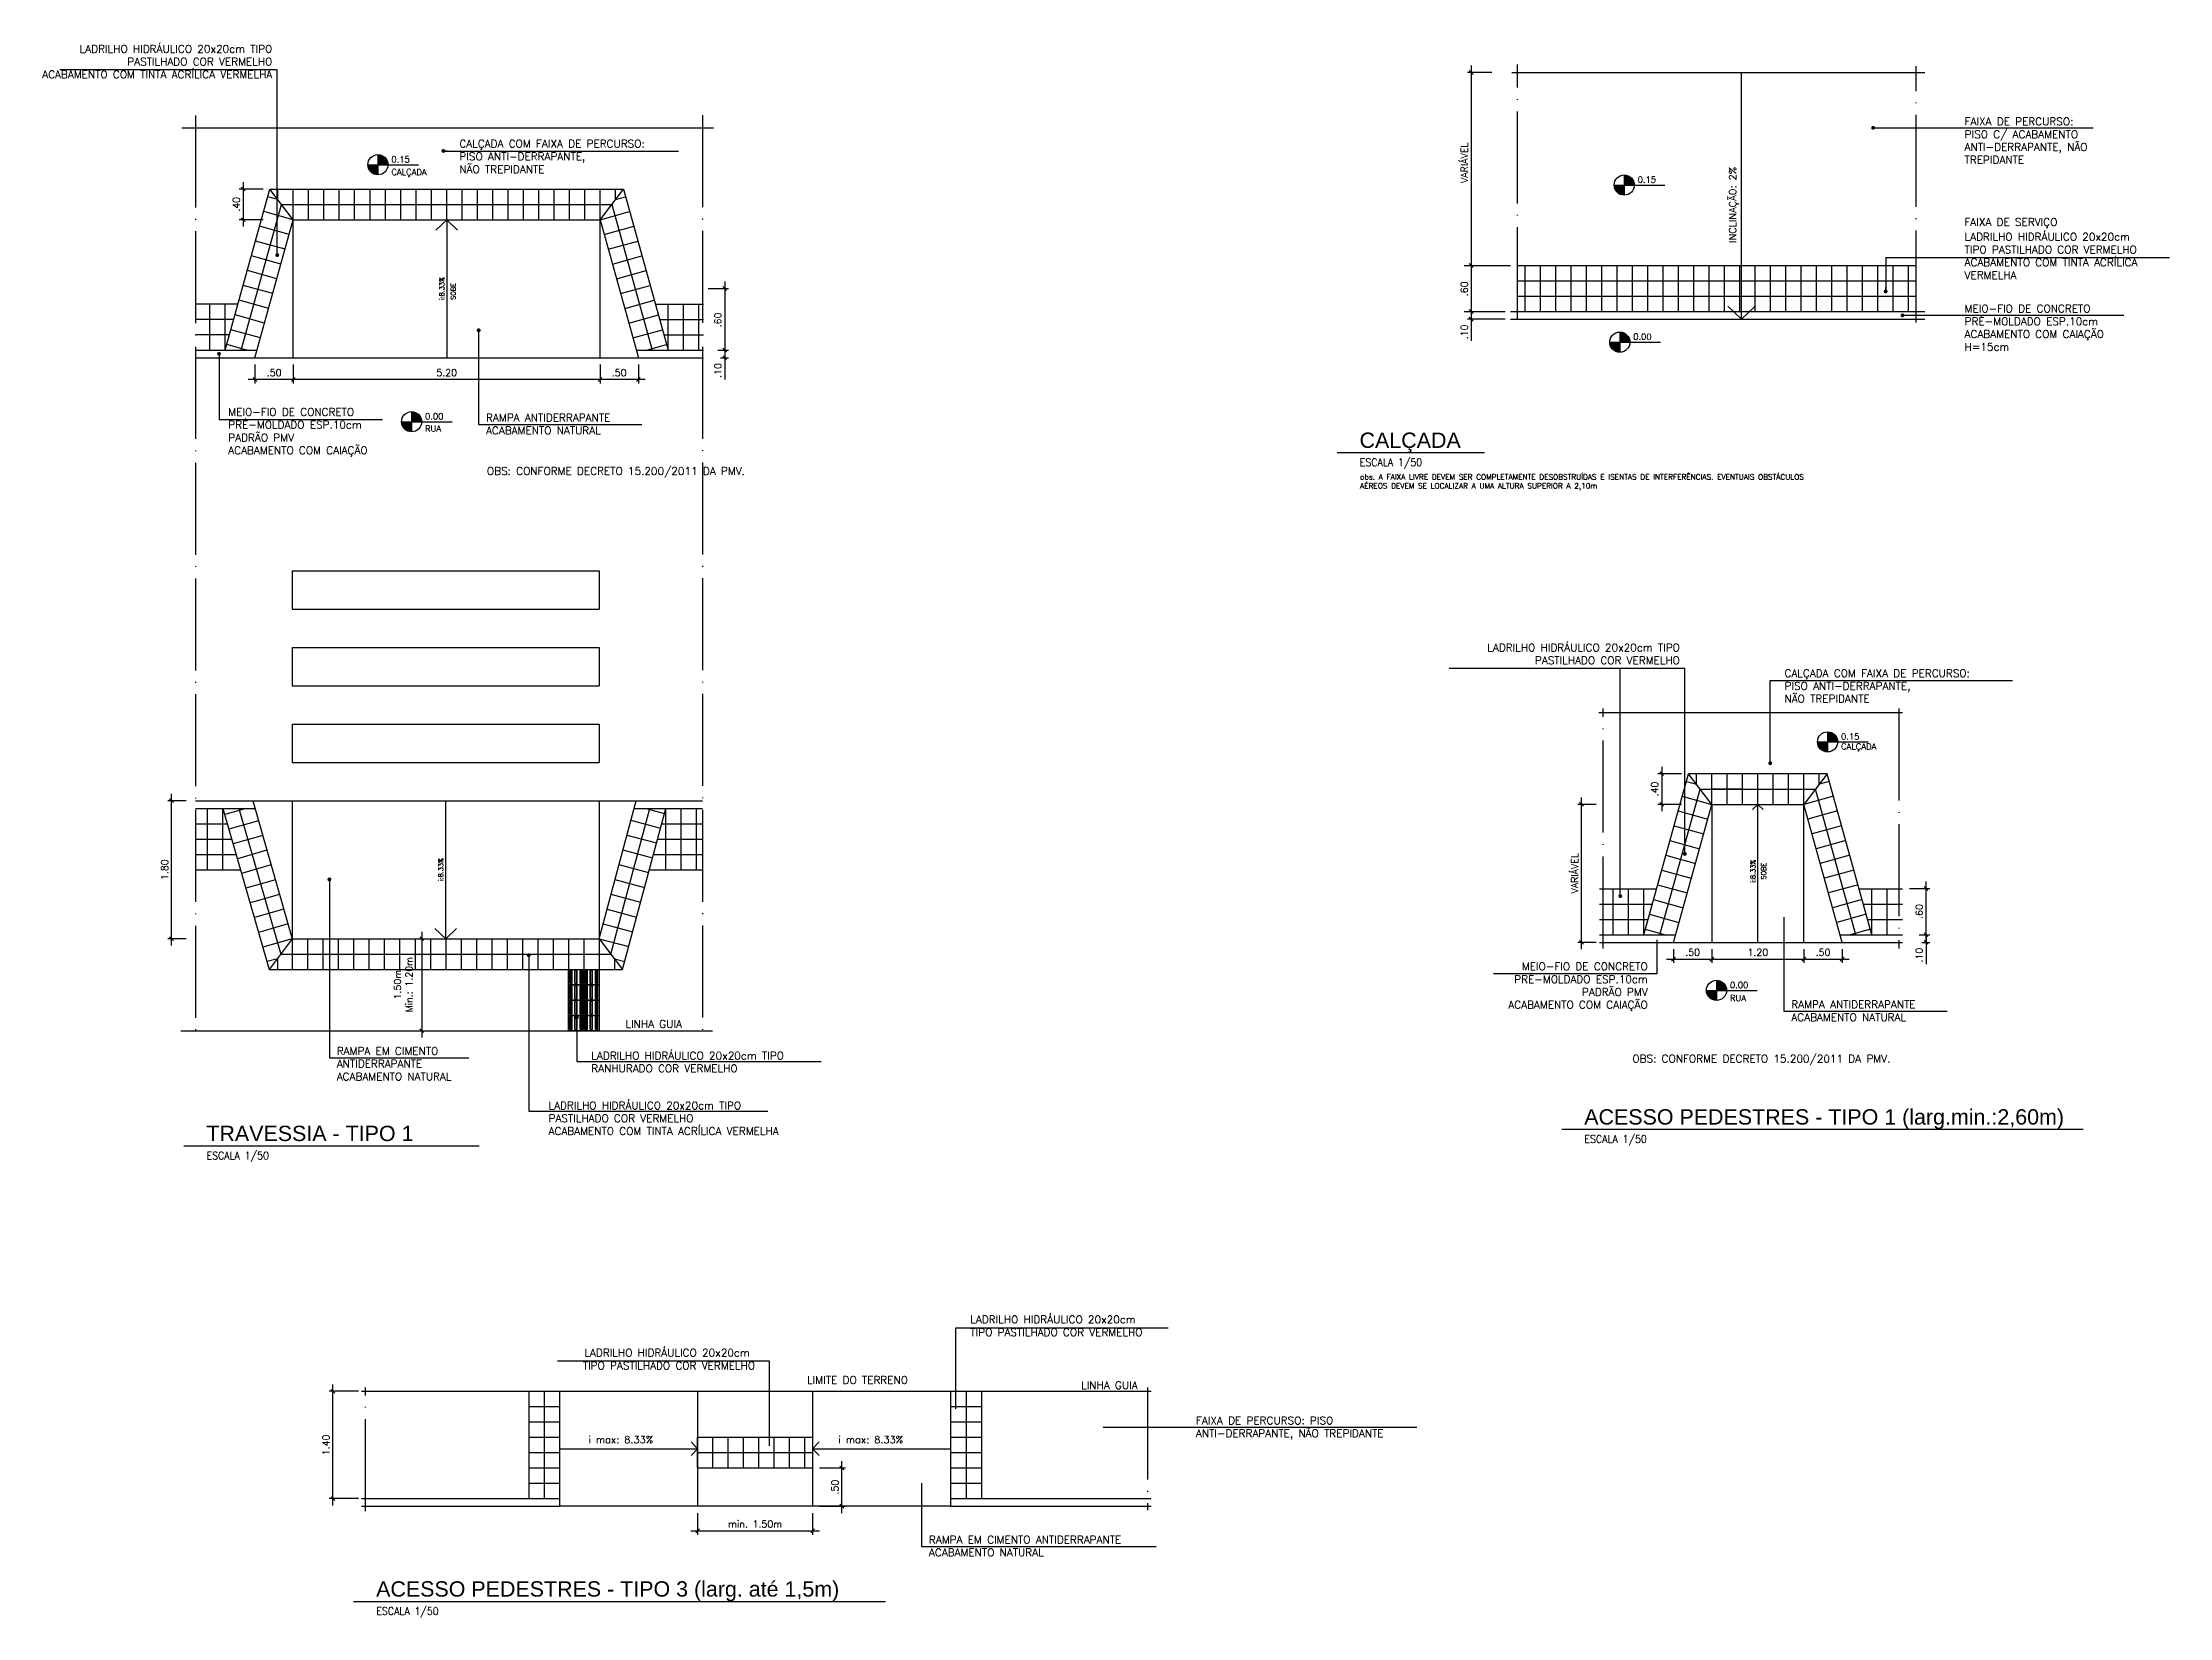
# Model space of a CAD drawing. Extents: x -1057 to 3416, y -340 to 4111.
# Drawn here: x 725.2 to 1002.6, y 321.4 to 526.9 of the extents above; entities that cross this region are included whole.
import ezdxf

# ---------------------------------------------------------------- set-up
doc = ezdxf.new("R2010")
doc.units = 0
doc.header["$LTSCALE"] = 50
doc.linetypes.add('ACAD_ISO04W100', pattern=[30, 24, -3, 0, -3])
doc.linetypes.add('CONTINU', pattern=[0])
doc.layers.add('0.1', color=8, linetype='Continuous', lineweight=13)
for name, color, linetype in [('Cotas', 9, 'Continuous'), ('HACHURA', 8, 'Continuous'), ('medir projeto', 6, 'Continuous'), ('pena 0.09', 8, 'Continuous'), ('pena 0.1', 1, 'Continuous'), ('pena 0.2', 2, 'Continuous'), ('pena 0.5', 5, 'Continuous'), ('Texto 1', 7, 'Continuous'), ('Texto 2', 1, 'Continuous'), ('Texto 3', 3, 'Continuous')]:
    doc.layers.add(name, color=color, linetype=linetype)
doc.styles.add('80X50', font='romans.shx')
doc.styles.add('ROMANS', font='romans')
doc.styles.add('TT', font='arial.ttf')
doc.dimstyles.new('[m] 1-50', dxfattribs={"dimscale": 50, "dimtxt": 0.0018, "dimasz": 0.001, "dimexe": 0.001, "dimexo": 0.0018, "dimgap": 0.0005, "dimtad": 0, "dimzin": 4, "dimdsep": 46, "dimtxsty": 'ROMANS', "dimblk1": 'OBLIQUE', "dimblk2": 'OBLIQUE', "dimsah": 1, "dimcen": 0.001, "dimdle": 0.0018, "dimclrd": 256, "dimclre": 256, "dimclrt": 2, "dimadec": 0, "dimazin": 0, "dimtfac": 1, "dimtofl": 0, "dimtmove": 0, "dimatfit": 3, "dimldrblk": 'DOT', "dimfxl": 1, "dimtvp": 1, "dimtolj": 1, "dimtzin": 0, "dimarcsym": 0})
doc.dimstyles.new('[m] 1-75', dxfattribs={"dimscale": 75, "dimtxt": 0.0018, "dimasz": 0.001, "dimexe": 0.001, "dimexo": 0.0018, "dimgap": 0.0005, "dimtad": 0, "dimzin": 4, "dimdsep": 46, "dimtxsty": 'ROMANS', "dimblk1": 'OBLIQUE', "dimblk2": 'OBLIQUE', "dimsah": 1, "dimcen": 0.001, "dimdle": 0.0018, "dimclrd": 256, "dimclre": 256, "dimclrt": 2, "dimadec": 0, "dimazin": 0, "dimtfac": 1, "dimtofl": 0, "dimtmove": 0, "dimatfit": 3, "dimldrblk": 'DOT', "dimfxl": 1, "dimtvp": 1, "dimtolj": 1, "dimtzin": 0, "dimarcsym": 0})

# ---------------------------------------------------------------- blocks, each defined once
blk = doc.blocks.new('titulo_padrao_pmv')
at = {"layer": 'Texto 2', "linetype": 'Continuous', "style": 'ROMANS', "width": 0.9}
blk.add_attdef('ESCALA', (0.59269, -0.35325), '', height=0.2, dxfattribs=at)
at = {"layer": 'Texto 3', "style": 'ROMANS', "width": 0.9}
blk.add_attdef('TÍTULO', (0.58776, 0.12414), '', height=0.35, dxfattribs=at)
blk = doc.blocks.new('_DOT')
at = {"color": 0, "linetype": 'ByBlock'}
blk.add_line((-0.5, 0), (-1, 0), dxfattribs=at)
at = {"color": 0, "linetype": 'ByBlock', "const_width": 0.5}
blk.add_lwpolyline([(-0.25, 0, 1), (0.25, 0, 1)], format="xyb", close=True, dxfattribs=at)
blk = doc.blocks.new('_OBLIQUE')
at = {"color": 0, "linetype": 'ByBlock'}
blk.add_line((-0.5, -0.5), (0.5, 0.5), dxfattribs=at)
blk = doc.blocks.new('A$C52A74C32')
at = {"layer": 'HACHURA', "color": 1}
for p, q in [((0, 4), (4, 4)), ((0, 0), (0, 4)), ((0.35, 3.6), (0.35, 0.4)), ((0.45, 3.6), (0.45, 0.4)), ((0.85, 3.6), (0.85, 0.4)), ((0.95, 3.6), (0.95, 0.4)), ((1.7, 3.6), (1.7, 0.4)), ((1.8, 3.6), (1.8, 0.4)), ((2.2, 3.6), (2.2, 0.4)), ((2.3, 3.6), (2.3, 0.4)), ((3.05, 3.6), (3.05, 0.4)), ((3.15, 3.6), (3.15, 0.4)), ((3.55, 3.6), (3.55, 0.4)), ((3.65, 3.6), (3.65, 0.4)), ((4, 4), (4, 0)), ((4, 0), (0, 0))]:
    blk.add_line(p, q, dxfattribs=at)
for centre, major_axis, start_param, end_param in [((0.65, 3.6), (-0.212, 0.212), 3.926991, 7.068583), ((0.65, 0.4), (0.212, 0.212), 2.356194, 5.497787), ((0.65, 3.6), (-0.141, 0.141), 3.926991, 7.068583), ((0.65, 0.4), (-0.141, 0.141), 0.785398, 3.926991), ((2, 3.6), (-0.212, 0.212), 3.926991, 7.068583), ((2, 0.4), (0.212, 0.212), 2.356194, 5.497787), ((2, 3.6), (-0.141, 0.141), 3.926991, 7.068583), ((2, 0.4), (-0.141, 0.141), 0.785398, 3.926991), ((3.35, 3.6), (-0.212, 0.212), 3.926991, 7.068583), ((3.35, 0.4), (0.212, 0.212), 2.356194, 5.497787), ((3.35, 3.6), (-0.141, 0.141), 3.926991, 7.068583), ((3.35, 0.4), (-0.141, 0.141), 0.785398, 3.926991)]:
    blk.add_ellipse(centre, major_axis=major_axis, ratio=1, start_param=start_param, end_param=end_param, dxfattribs=at)

msp = doc.modelspace()

# ---------------------------------------------------------------- hatches: boundary and pattern name
at = {"layer": 'medir projeto', "linetype": 'CONTINU', "lineweight": -2}
h = msp.add_hatch(color=7, dxfattribs=at)
h.dxf.hatch_style = 1
h.paths.add_polyline_path([(770.276, 510.923, 0.4142136), (768.961, 512.238), (768.961, 510.923)])
h.paths.add_polyline_path([(768.961, 510.923), (767.646, 510.923, 0.4142136), (768.961, 509.609)])
h = msp.add_hatch(color=7, dxfattribs=at)
h.dxf.hatch_style = 1
h.paths.add_polyline_path([(932.784, 508.27, 0.4142136), (931.469, 509.585), (931.469, 508.27)])
h.paths.add_polyline_path([(931.469, 508.27), (930.154, 508.27, 0.4142136), (931.469, 506.955)])
h = msp.add_hatch(color=7, dxfattribs=at)
h.dxf.hatch_style = 1
h.paths.add_polyline_path([(932.207, 487.781, 0.4142136), (930.892, 489.095), (930.892, 487.781)])
h.paths.add_polyline_path([(930.892, 487.781), (929.577, 487.781, 0.4142136), (930.892, 486.466)])
h = msp.add_hatch(color=7, dxfattribs=at)
h.dxf.hatch_style = 1
h.paths.add_polyline_path([(774.666, 477.401, 0.4142136), (773.351, 478.716), (773.351, 477.401)])
h.paths.add_polyline_path([(773.351, 477.401), (772.036, 477.401, 0.4142136), (773.351, 476.086)])
h = msp.add_hatch(color=7, dxfattribs=at)
h.dxf.hatch_style = 1
h.paths.add_polyline_path([(959.306, 435.637, 0.4142136), (957.991, 436.952), (957.991, 435.637)])
h.paths.add_polyline_path([(957.991, 435.637), (956.676, 435.637, 0.4142136), (957.991, 434.322)])
h = msp.add_hatch(color=7, dxfattribs=at)
h.dxf.hatch_style = 1
h.paths.add_polyline_path([(944.82, 403.228, 0.4142136), (943.506, 404.543), (943.506, 403.228)])
h.paths.add_polyline_path([(943.506, 403.228), (942.191, 403.228, 0.4142136), (943.506, 401.914)])

# ---------------------------------------------------------------- linework, layer by layer
at = {"layer": 'Cotas', "color": 7}
for p, q in [((914.205, 522.963), (911.016, 522.963)), ((911.516, 523.863), (911.516, 487.941)), ((753.983, 507.753), (750.885, 507.753)), ((751.385, 508.653), (751.385, 502.853)), ((753.983, 503.753), (750.885, 503.753)), ((910.616, 497.784), (916.656, 497.784)), ((812.015, 494.777), (814.681, 494.777)), ((814.181, 495.677), (814.181, 482.91)), ((910.616, 491.784), (915.955, 491.784)), ((915.955, 490.784), (911.016, 490.784)), ((813.281, 486.753), (814.681, 486.753)), ((813.646, 485.753), (814.681, 485.753)), ((803.824, 482.902), (752.024, 482.902)), ((752.924, 484.861), (752.924, 482.402)), ((757.924, 484.853), (757.924, 482.402)), ((797.924, 484.853), (797.924, 482.402)), ((802.924, 484.861), (802.924, 482.402)), ((938.951, 431.491), (935.853, 431.491)), ((936.353, 432.391), (936.353, 426.591)), ((927.83, 427.491), (925.407, 427.491)), ((925.907, 408.591), (925.907, 428.391)), ((938.951, 427.491), (935.853, 427.491)), ((968.663, 416.515), (971.329, 416.515)), ((970.829, 409.591), (970.829, 417.415)), ((969.929, 410.491), (971.329, 410.491)), ((970.829, 410.491), (970.829, 406.649)), ((927.83, 409.491), (925.407, 409.491)), ((937.892, 408.591), (937.892, 406.801)), ((942.892, 408.591), (942.892, 406.801)), ((954.892, 408.591), (954.892, 406.801)), ((959.892, 408.591), (959.892, 406.801)), ((970.294, 409.491), (971.329, 409.491)), ((936.992, 407.301), (960.792, 407.301))]:
    msp.add_line(p, q, dxfattribs=at)
at = {"layer": 'Cotas'}
for p, q in [((743.969, 427.97), (741.545, 427.97)), ((742.045, 409.07), (742.045, 428.87)), ((774.663, 410.87), (774.663, 397.07)), ((743.969, 409.97), (741.545, 409.97)), ((773.763, 409.97), (774.163, 409.97)), ((773.763, 397.97), (774.163, 397.97)), ((766.42, 350.936), (762.599, 350.936)), ((763.099, 336.036), (763.099, 351.836)), ((829.445, 335.036), (829.445, 341.836)), ((826.54, 340.936), (829.945, 340.936)), ((766.42, 336.936), (762.599, 336.936)), ((826.54, 335.936), (829.945, 335.936)), ((810.64, 335.036), (810.64, 332.226)), ((825.64, 335.036), (825.64, 332.226)), ((809.74, 332.726), (826.54, 332.726))]:
    msp.add_line(p, q, dxfattribs=at)
at = {"layer": 'HACHURA'}
for p, q in [((757.792, 457.97), (797.792, 457.97)), ((757.792, 457.97), (757.792, 452.97)), ((797.792, 457.97), (797.792, 452.97)), ((757.792, 452.97), (797.792, 452.97)), ((757.792, 447.97), (797.792, 447.97)), ((757.792, 447.97), (757.792, 442.97)), ((797.792, 447.97), (797.792, 442.97)), ((757.792, 442.97), (797.792, 442.97)), ((757.792, 437.97), (797.792, 437.97)), ((757.792, 437.97), (797.792, 437.97)), ((757.792, 437.97), (757.792, 432.97)), ((797.792, 437.97), (797.792, 432.97)), ((757.792, 432.97), (797.792, 432.97))]:
    msp.add_line(p, q, dxfattribs=at)
at = {"layer": 'medir projeto', "color": 7, "linetype": 'CONTINU', "lineweight": -2}
for p, q in [((767.646, 510.923), (770.276, 510.923)), ((768.961, 512.238), (768.961, 509.609)), ((770.276, 510.923), (774.263, 510.923)), ((930.154, 508.27), (932.784, 508.27)), ((931.469, 509.585), (931.469, 506.955)), ((932.784, 508.27), (936.77, 508.27)), ((930.892, 489.095), (930.892, 486.466)), ((929.577, 487.781), (932.207, 487.781)), ((932.207, 487.781), (936.193, 487.781)), ((772.036, 477.401), (774.666, 477.401)), ((773.351, 478.716), (773.351, 476.086)), ((774.666, 477.401), (778.652, 477.401)), ((956.676, 435.637), (959.306, 435.637)), ((957.991, 436.952), (957.991, 434.322)), ((959.306, 435.637), (963.292, 435.637)), ((942.191, 403.228), (944.82, 403.228)), ((943.506, 404.543), (943.506, 401.914)), ((944.82, 403.228), (948.807, 403.228))]:
    msp.add_line(p, q, dxfattribs=at)
for centre in [(768.961, 510.923), (931.469, 508.27), (930.892, 487.781), (773.351, 477.401), (957.991, 435.637), (943.506, 403.228)]:
    msp.add_circle(centre, 1.315, dxfattribs=at)
at = {"layer": 'pena 0.09'}
for p, q in [((755.832, 523.291), (727.485, 523.291)), ((965.566, 498.834), (965.566, 494.399)), ((939.382, 445.202), (908.656, 445.202)), ((950.509, 443.652), (982.104, 443.652)), ((777.792, 409.97), (777.792, 427.97)), ((777.792, 409.97), (776.368, 411.316)), ((777.792, 409.97), (779.216, 411.316)), ((794.898, 393.97), (826.761, 393.97)), ((788.617, 387.478), (819.781, 387.478)), ((844.311, 359.197), (872.004, 359.197)), ((820.013, 354.857), (792.365, 354.857)), ((810.64, 343.436), (809.799, 344.326)), ((825.64, 343.436), (826.481, 344.326)), ((792.64, 343.436), (810.64, 343.436)), ((810.64, 343.436), (809.799, 342.546)), ((825.64, 343.436), (843.64, 343.436)), ((825.64, 343.436), (826.481, 342.546))]:
    msp.add_line(p, q, dxfattribs=at)
at = {"layer": 'pena 0.09', "linetype": 'ACAD_ISO04W100', "ltscale": 0.01}
for p, q in [((917.556, 490.784), (917.556, 524.011)), ((969.53, 490.333), (969.53, 523.771)), ((745.18, 517.357), (745.18, 397.42)), ((811.268, 517.388), (811.268, 397.564)), ((767.32, 335.299), (767.32, 351.436)), ((869.294, 351.436), (869.294, 335.429))]:
    msp.add_line(p, q, dxfattribs=at)
at = {"layer": 'pena 0.09', "color": 7}
for p, q in [((946.751, 490.784), (946.751, 522.963)), ((777.924, 503.753), (776.5, 502.408)), ((777.924, 503.753), (777.924, 485.753)), ((777.924, 503.753), (779.348, 502.408)), ((946.751, 490.784), (944.971, 492.466)), ((946.751, 490.784), (948.531, 492.466)), ((948.892, 427.491), (948.18, 426.819)), ((948.892, 409.491), (948.892, 427.491)), ((948.892, 427.491), (949.604, 426.819))]:
    msp.add_line(p, q, dxfattribs=at)
at = {"layer": 'pena 0.09', "color": 7, "linetype": 'ACAD_ISO04W100', "ltscale": 0.01}
for p, q in [((928.73, 408.707), (928.73, 439.991)), ((967.263, 439.991), (967.263, 408.707))]:
    msp.add_line(p, q, dxfattribs=at)
at = {"layer": 'pena 0.09'}
for points in [[(748.234, 477.691), (769.544, 477.691)], [(782.093, 477.044), (803.377, 477.044)], [(935.74, 405.367), (914.43, 405.367)], [(952.3, 400.506), (973.584, 400.506)], [(762.625, 394.445), (780.827, 394.445)], [(839.848, 330.693), (870.454, 330.693)]]:
    msp.add_lwpolyline(points, dxfattribs=at)
at = {"layer": 'pena 0.1', "color": 1}
for p, q in [((749.05, 486.753), (754.883, 507.753)), ((754.883, 507.753), (800.964, 507.753)), ((755.924, 506.385), (755.924, 507.753)), ((757.924, 503.753), (757.924, 507.753)), ((759.924, 503.753), (759.924, 507.753)), ((761.924, 503.753), (761.924, 507.753)), ((763.924, 503.753), (763.924, 507.753)), ((765.924, 503.753), (765.924, 507.753)), ((767.924, 503.753), (767.924, 507.753)), ((769.924, 503.753), (769.924, 507.753)), ((771.924, 503.753), (771.924, 507.753)), ((773.924, 503.753), (773.924, 507.753)), ((775.924, 503.753), (775.924, 507.753)), ((777.924, 503.753), (777.924, 507.753)), ((779.924, 503.753), (779.924, 507.753)), ((781.924, 503.753), (781.924, 507.753)), ((783.924, 503.753), (783.924, 507.753)), ((785.924, 503.753), (785.924, 507.753)), ((787.924, 503.753), (787.924, 507.753)), ((789.924, 503.753), (789.924, 507.753)), ((791.924, 503.753), (791.924, 507.753)), ((793.924, 503.753), (793.924, 507.753)), ((795.924, 503.753), (795.924, 507.753)), ((797.924, 503.753), (797.924, 507.753)), ((799.924, 506.385), (799.924, 507.753)), ((800.964, 507.753), (806.797, 486.753)), ((751.126, 486.753), (756.404, 505.753)), ((756.404, 505.753), (799.444, 505.753)), ((799.444, 505.753), (804.722, 486.753)), ((917.556, 497.784), (969.53, 497.784)), ((918.543, 491.784), (918.543, 497.784)), ((920.543, 491.784), (920.543, 497.784)), ((922.543, 491.784), (922.543, 497.784)), ((924.543, 491.784), (924.543, 497.784)), ((926.543, 491.784), (926.543, 497.784)), ((928.543, 491.784), (928.543, 497.784)), ((930.543, 491.784), (930.543, 497.784)), ((932.543, 491.784), (932.543, 497.784)), ((934.543, 491.784), (934.543, 497.784)), ((936.543, 491.784), (936.543, 497.784)), ((938.543, 491.784), (938.543, 497.784)), ((940.543, 491.784), (940.543, 497.784)), ((942.543, 491.784), (942.543, 497.784)), ((944.543, 491.784), (944.543, 497.784)), ((946.543, 491.784), (946.543, 497.784)), ((948.543, 491.784), (948.543, 497.784)), ((950.543, 491.784), (950.543, 497.784)), ((952.543, 491.784), (952.543, 497.784)), ((954.543, 491.784), (954.543, 497.784)), ((956.543, 491.784), (956.543, 497.784)), ((958.543, 491.784), (958.543, 497.784)), ((960.543, 491.784), (960.543, 497.784)), ((962.543, 491.784), (962.543, 497.784)), ((964.543, 491.784), (964.543, 497.784)), ((966.543, 491.784), (966.543, 497.784)), ((968.543, 491.784), (968.543, 497.784)), ((917.556, 495.784), (969.53, 495.784)), ((917.556, 493.784), (969.53, 493.784)), ((934.018, 410.491), (939.851, 431.491)), ((939.573, 430.489), (940.892, 430.123)), ((957.932, 431.491), (939.851, 431.491)), ((942.892, 427.491), (939.851, 431.491)), ((940.892, 430.123), (940.892, 431.491)), ((942.892, 427.491), (942.892, 431.491)), ((944.892, 427.491), (944.892, 431.491)), ((946.892, 427.491), (946.892, 431.491)), ((948.892, 427.491), (948.892, 431.491)), ((950.892, 427.491), (950.892, 431.491)), ((952.892, 427.491), (952.892, 431.491)), ((957.932, 431.491), (954.892, 427.491)), ((954.892, 427.491), (954.892, 431.491)), ((956.892, 430.123), (956.892, 431.491)), ((958.21, 430.489), (956.892, 430.123)), ((963.765, 410.491), (957.932, 431.491)), ((936.094, 410.491), (941.371, 429.491)), ((939.038, 428.562), (942.892, 427.491)), ((941.371, 429.491), (956.412, 429.491)), ((946.892, 429.491), (942.892, 429.491)), ((958.746, 428.562), (954.892, 427.491)), ((961.69, 410.491), (956.412, 429.491)), ((748.752, 426.97), (754.778, 405.97)), ((750.833, 426.97), (756.285, 407.97)), ((799.325, 407.97), (804.429, 426.97)), ((800.859, 405.97), (806.5, 426.97)), ((937.967, 424.708), (941.821, 423.637)), ((938.502, 426.635), (942.356, 425.564)), ((959.281, 426.635), (955.427, 425.564)), ((959.816, 424.708), (955.962, 423.637)), ((937.432, 422.781), (941.286, 421.71)), ((960.352, 422.781), (956.497, 421.71)), ((936.361, 418.927), (940.215, 417.856)), ((936.896, 420.854), (940.75, 419.783)), ((960.887, 420.854), (957.033, 419.783)), ((961.422, 418.927), (957.568, 417.856)), ((928.23, 416.491), (935.685, 416.491)), ((930.018, 410.491), (930.018, 416.491)), ((932.018, 410.491), (932.018, 416.491)), ((934.018, 410.491), (934.018, 416.491)), ((935.826, 417), (939.68, 415.929)), ((961.957, 417), (958.103, 415.929)), ((962.099, 416.491), (967.763, 416.491)), ((963.765, 410.491), (963.765, 416.491)), ((965.765, 410.491), (965.765, 416.491)), ((928.23, 414.491), (935.129, 414.491)), ((935.291, 415.073), (939.145, 414.002)), ((962.493, 415.073), (958.639, 414.002)), ((962.654, 414.491), (967.763, 414.491)), ((928.23, 412.491), (934.574, 412.491)), ((934.22, 411.219), (936.838, 410.491)), ((934.755, 413.146), (938.609, 412.075)), ((963.028, 413.146), (959.174, 412.075)), ((963.563, 411.219), (960.945, 410.491)), ((963.21, 412.491), (967.763, 412.491)), ((756.285, 407.97), (799.325, 407.97)), ((757.792, 409.97), (757.792, 405.97)), ((759.792, 409.97), (759.792, 405.97)), ((761.792, 409.97), (761.792, 405.97)), ((763.792, 409.97), (763.792, 405.97)), ((765.792, 409.97), (765.792, 405.97)), ((767.792, 409.97), (767.792, 405.97)), ((769.792, 409.97), (769.792, 405.97)), ((771.792, 409.97), (771.792, 405.97)), ((773.792, 409.97), (773.792, 405.97)), ((775.792, 409.97), (775.792, 405.97)), ((777.792, 409.97), (777.792, 405.97)), ((779.792, 409.97), (779.792, 405.97)), ((781.792, 409.97), (781.792, 405.97)), ((783.792, 409.97), (783.792, 405.97)), ((785.792, 409.97), (785.792, 405.97)), ((787.792, 409.97), (787.792, 405.97)), ((789.792, 409.97), (789.792, 405.97)), ((791.792, 409.97), (791.792, 405.97)), ((793.792, 409.97), (793.792, 405.97)), ((795.792, 409.97), (795.792, 405.97)), ((797.792, 409.97), (797.792, 405.97)), ((754.778, 405.97), (800.859, 405.97)), ((755.845, 407.362), (755.845, 405.97)), ((799.792, 407.362), (799.792, 405.97)), ((797.792, 397.97), (793.792, 397.97)), ((845.64, 350.936), (845.64, 336.936)), ((847.64, 350.936), (847.64, 336.936))]:
    msp.add_line(p, q, dxfattribs=at)
at = {"layer": 'pena 0.1'}
for p, q in [((757.924, 503.753), (754.883, 507.753)), ((797.924, 503.753), (800.964, 507.753)), ((757.924, 503.753), (754.07, 504.824)), ((755.924, 506.385), (754.605, 506.751)), ((797.924, 503.753), (801.778, 504.824)), ((799.924, 506.385), (801.243, 506.751)), ((757.388, 501.826), (753.534, 502.897)), ((798.459, 501.826), (802.313, 502.897)), ((756.853, 499.899), (752.999, 500.97)), ((798.994, 499.899), (802.848, 500.97)), ((755.783, 496.045), (751.929, 497.116)), ((756.318, 497.972), (752.464, 499.043)), ((799.53, 497.972), (803.384, 499.043)), ((800.065, 496.045), (803.919, 497.116)), ((755.247, 494.118), (751.393, 495.189)), ((800.6, 494.118), (804.454, 495.189)), ((750.717, 492.753), (745.312, 492.753)), ((747.05, 486.753), (747.05, 492.753)), ((749.05, 486.753), (749.05, 492.753)), ((754.177, 490.264), (750.323, 491.335)), ((754.712, 492.191), (750.858, 493.262)), ((801.136, 492.191), (804.99, 493.262)), ((801.671, 490.264), (805.525, 491.335)), ((805.131, 492.753), (811.4, 492.753)), ((806.797, 486.753), (806.797, 492.753)), ((808.797, 486.753), (808.797, 492.753)), ((810.797, 486.753), (810.797, 492.753)), ((750.161, 490.753), (745.312, 490.753)), ((749.606, 488.753), (745.312, 488.753)), ((753.641, 488.337), (749.787, 489.408)), ((802.206, 488.337), (806.06, 489.408)), ((805.686, 490.753), (811.4, 490.753)), ((806.242, 488.753), (811.4, 488.753)), ((751.87, 486.753), (749.252, 487.481)), ((803.977, 486.753), (806.595, 487.481)), ((745.18, 424.97), (749.326, 424.97)), ((746.752, 418.97), (746.752, 426.97)), ((748.752, 418.97), (748.752, 426.97)), ((751.775, 426.97), (748.982, 426.168)), ((753.378, 425.349), (749.534, 424.246)), ((801.943, 425.422), (805.806, 424.385)), ((803.89, 426.97), (806.325, 426.316)), ((805.963, 424.97), (811.268, 424.97)), ((806.5, 418.97), (806.5, 426.97)), ((808.5, 418.97), (808.5, 426.97)), ((810.5, 418.97), (810.5, 426.97)), ((745.18, 422.97), (749.9, 422.97)), ((753.93, 423.427), (750.085, 422.324)), ((801.424, 423.491), (805.287, 422.453)), ((805.426, 422.97), (811.268, 422.97)), ((745.18, 420.97), (750.474, 420.97)), ((745.18, 418.97), (751.048, 418.97)), ((754.482, 421.505), (750.637, 420.401)), ((755.033, 419.582), (751.189, 418.479)), ((800.386, 419.628), (804.249, 418.59)), ((800.905, 421.559), (804.768, 420.521)), ((804.351, 418.97), (811.268, 418.97)), ((804.889, 420.97), (811.268, 420.97)), ((755.585, 417.66), (751.74, 416.556)), ((799.867, 417.696), (803.73, 416.658)), ((756.137, 415.737), (752.292, 414.634)), ((756.688, 413.815), (752.844, 412.712)), ((798.829, 413.833), (802.693, 412.795)), ((799.348, 415.765), (803.211, 414.727)), ((757.24, 411.893), (753.395, 410.789)), ((798.311, 411.902), (802.174, 410.864)), ((757.792, 409.97), (753.947, 408.867)), ((757.792, 409.97), (754.778, 405.97)), ((797.792, 409.97), (800.859, 405.97)), ((797.792, 409.97), (801.655, 408.932)), ((755.845, 407.362), (754.501, 407.001)), ((799.792, 407.362), (801.136, 407.001)), ((788.64, 350.936), (788.64, 336.936)), ((790.64, 350.936), (790.64, 336.936))]:
    msp.add_line(p, q, dxfattribs=at)
at = {"layer": 'pena 0.1', "color": 1, "linetype": 'Continuous'}
for p, q in [((894.019, 473.369), (913.271, 473.369)), ((743.644, 382.949), (782.148, 382.949)), ((923.317, 385.103), (991.298, 385.103)), ((765.783, 323.527), (835.136, 323.527))]:
    msp.add_line(p, q, dxfattribs=at)
at = {"layer": 'pena 0.1'}
for points in [[(788.64, 348.936), (792.64, 348.936)], [(788.64, 346.936), (792.64, 346.936)], [(843.64, 348.936), (847.64, 348.936)], [(843.64, 346.936), (847.64, 346.936)], [(788.64, 344.936), (792.64, 344.936)], [(810.64, 344.936), (825.64, 344.936)], [(810.64, 340.936), (810.64, 344.936)], [(812.64, 340.936), (812.64, 344.936)], [(814.64, 340.936), (814.64, 344.936)], [(816.64, 340.936), (816.64, 344.936)], [(818.64, 340.936), (818.64, 344.936)], [(820.64, 340.936), (820.64, 344.936)], [(822.64, 340.936), (822.64, 344.936)], [(824.64, 340.936), (824.64, 344.936)], [(843.64, 344.936), (847.64, 344.936)], [(788.64, 342.936), (792.64, 342.936)], [(810.64, 342.936), (825.64, 342.936)], [(843.64, 342.936), (847.64, 342.936)], [(788.64, 340.936), (792.64, 340.936)], [(788.64, 338.936), (792.64, 338.936)], [(810.64, 340.936), (825.64, 340.936)], [(843.64, 340.936), (847.64, 340.936)], [(843.64, 338.936), (847.64, 338.936)]]:
    msp.add_lwpolyline(points, dxfattribs=at)
at = {"layer": 'pena 0.2', "color": 7}
for p, q in [((752.924, 485.753), (757.924, 503.753)), ((757.924, 503.753), (797.924, 503.753)), ((757.924, 485.753), (757.924, 503.753)), ((797.924, 485.753), (797.924, 503.753)), ((797.924, 503.753), (802.924, 485.753)), ((916.656, 491.784), (970.679, 491.784)), ((916.656, 490.784), (970.679, 490.784)), ((745.312, 486.753), (753.202, 486.753)), ((745.312, 485.753), (811.4, 485.753)), ((802.646, 486.753), (811.4, 486.753)), ((937.892, 409.491), (942.892, 427.491)), ((942.892, 427.491), (942.892, 409.491)), ((942.892, 427.491), (954.892, 427.491)), ((959.892, 409.491), (954.892, 427.491)), ((954.892, 409.491), (954.892, 427.491)), ((928.23, 410.491), (938.169, 410.491)), ((959.614, 410.491), (967.763, 410.491)), ((928.23, 409.491), (967.763, 409.491))]:
    msp.add_line(p, q, dxfattribs=at)
at = {"layer": 'pena 0.2'}
for p, q in [((745.18, 427.97), (811.268, 427.97)), ((752.626, 427.97), (757.792, 409.97)), ((757.792, 427.97), (757.792, 409.97)), ((797.79, 409.965), (802.627, 427.97)), ((797.792, 427.97), (797.792, 409.97)), ((745.18, 426.97), (752.913, 426.97)), ((802.359, 426.97), (811.268, 426.97)), ((757.792, 409.97), (797.792, 409.97)), ((792.64, 350.936), (792.64, 336.936)), ((810.64, 350.936), (810.64, 335.936)), ((825.64, 350.936), (825.64, 335.936)), ((843.64, 350.936), (843.64, 336.936)), ((843.64, 335.936), (792.64, 335.936))]:
    msp.add_line(p, q, dxfattribs=at)
at = {"layer": 'pena 0.2', "color": 2}
for p, q in [((795.792, 397.97), (795.792, 405.97)), ((797.792, 403.97), (793.792, 403.97)), ((797.792, 401.97), (793.792, 401.97)), ((797.792, 399.97), (793.792, 399.97)), ((766.82, 336.936), (792.64, 336.936)), ((766.82, 335.936), (792.64, 335.936)), ((792.64, 336.936), (792.64, 335.936)), ((843.64, 336.936), (869.794, 336.936)), ((843.64, 336.936), (843.64, 335.936)), ((843.64, 335.936), (869.794, 335.936))]:
    msp.add_line(p, q, dxfattribs=at)
at = {"layer": 'pena 0.2'}
msp.add_lwpolyline([(793.792, 397.97), (793.792, 405.97), (797.792, 405.97), (797.792, 397.97)], close=True, dxfattribs=at)
at = {"layer": 'pena 0.5', "color": 5}
for p, q in [((916.823, 522.963), (970.679, 522.963)), ((743.38, 515.753), (812.716, 515.753)), ((743.248, 397.97), (812.584, 397.97))]:
    msp.add_line(p, q, dxfattribs=at)
at = {"layer": 'pena 0.5', "color": 5, "linetype": 'ACAD_ISO04W100', "ltscale": 0.4}
msp.add_line((928.17, 439.491), (967.77, 439.491), dxfattribs=at)
at = {"layer": 'pena 0.5', "color": 5}
msp.add_lwpolyline([(766.82, 350.936), (869.794, 350.936)], dxfattribs=at)

# ---------------------------------------------------------------- block references
at = {"layer": 'Cotas', "color": 7, "yscale": 0.5, "zscale": 0.5}
for p, xscale, rotation in [((911.516, 522.963), 0.5, 90), ((751.385, 507.753), 0.5, 90), ((751.385, 503.753), 0.5, 270), ((911.516, 497.784), 0.5, 270), ((911.516, 497.784), 0.5, 90), ((814.181, 494.777), 0.5, 90), ((911.516, 491.784), 0.5, 90), ((911.516, 491.784), 0.5, 270), ((911.516, 490.784), 0.5, 270), ((814.181, 486.753), 0.5, 90), ((814.181, 486.753), 0.5, 270), ((814.181, 485.753), 0.5, 270), ((752.924, 482.902), -0.5, 180), ((757.924, 482.902), 0.5, 180), ((797.924, 482.902), 0.5, 180), ((802.924, 482.902), 0.5, 180), ((936.353, 431.491), 0.5, 90), ((925.907, 427.491), 0.5, 90), ((936.353, 427.491), 0.5, 270), ((970.829, 416.515), 0.5, 90), ((970.829, 410.491), 0.5, 90), ((970.829, 410.491), 0.5, 270), ((925.907, 409.491), 0.5, 270), ((970.829, 409.491), 0.5, 270), ((937.892, 407.301), 0.5, 180), ((942.892, 407.301), 0.5, 180), ((954.892, 407.301), 0.5, 180)]:
    msp.add_blockref('_OBLIQUE', p, dxfattribs=dict(at, xscale=xscale, rotation=rotation))
for p, xscale in [((752.924, 482.902), -0.5), ((797.924, 482.902), 0.5), ((802.924, 482.902), 0.5), ((942.892, 407.301), 0.5), ((954.892, 407.301), 0.5), ((959.892, 407.301), 0.5)]:
    msp.add_blockref('_OBLIQUE', p, dxfattribs=dict(at, xscale=xscale))
at = {"layer": 'Cotas', "xscale": 0.5, "yscale": 0.5, "zscale": 0.5}
for p, rotation in [((742.045, 427.97), 90), ((742.045, 409.97), 270), ((774.663, 409.97), 90), ((774.663, 397.97), 270), ((763.099, 350.936), 90), ((829.445, 340.936), 90), ((763.099, 336.936), 270), ((829.445, 335.936), 270), ((810.64, 332.726), 180)]:
    msp.add_blockref('_OBLIQUE', p, dxfattribs=dict(at, rotation=rotation))
msp.add_blockref('_OBLIQUE', (825.64, 332.726), dxfattribs=at)
at = {"layer": 'HACHURA', "xscale": 0.4999999998835847, "yscale": 0.4999999998835847, "zscale": 0.4999999998835847, "rotation": 180}
for p in [(795.792, 405.97), (797.792, 405.97), (795.792, 403.97), (797.792, 403.97), (795.792, 401.97), (795.792, 399.97), (797.792, 401.97), (797.792, 399.97)]:
    msp.add_blockref('A$C52A74C32', p, dxfattribs=at)
at = {"layer": 'pena 0.09', "xscale": 0.5, "yscale": 0.5, "zscale": 0.5}
for p, rotation in [((963.922, 515.742), 180), ((777.491, 512.723), 180), ((755.831, 499.134), 270), ((965.566, 494.399), 270), ((967.756, 491.282), 180), ((782.093, 489.321), 89.99999999999999), ((748.234, 486.268), 89.99999999999999), ((950.509, 432.855), 270), ((939.382, 421.024), 270), ((762.625, 417.707), 89.99999999999999), ((930.961, 415.528), 270), ((788.617, 407.806), 89.99999999999999), ((794.898, 399.706), 89.99999999999999)]:
    msp.add_blockref('_DOT', p, dxfattribs=dict(at, rotation=rotation))
at = {"layer": 'Texto 2'}
ref = msp.add_blockref('titulo_padrao_pmv', (894.019, 473.369), dxfattribs=dict(at, xscale=500, yscale=500, zscale=500))
ref.add_attrib('TÍTULO', 'CALÇADA', (896.958, 473.99), dxfattribs={"layer": '0', "color": 3, "height": 2, "style": 'TT'})
ref.add_attrib('ESCALA', 'ESCALA 1/50', (896.983, 471.603), dxfattribs={"layer": '0', "color": 2, "height": 1, "style": 'ROMANS', "width": 0.9})
ref = msp.add_blockref('titulo_padrao_pmv', (743.644, 382.949), dxfattribs=dict(at, xscale=500, yscale=500, zscale=500))
ref.add_attrib('TÍTULO', 'TRAVESSIA - TIPO 1', (746.583, 383.57), dxfattribs={"layer": '0', "color": 3, "height": 2, "style": 'TT'})
ref.add_attrib('ESCALA', 'ESCALA 1/50', (746.607, 381.183), dxfattribs={"layer": '0', "color": 2, "height": 1, "style": 'ROMANS', "width": 0.9})
ref = msp.add_blockref('titulo_padrao_pmv', (923.317, 385.103), dxfattribs=dict(at, xscale=500, yscale=500, zscale=500))
ref.add_attrib('TÍTULO', 'ACESSO PEDESTRES - TIPO 1 (larg.min.:2,60m)', (926.256, 385.724), dxfattribs={"layer": '0', "color": 3, "height": 2, "style": 'TT'})
ref.add_attrib('ESCALA', 'ESCALA 1/50', (926.28, 383.337), dxfattribs={"layer": '0', "color": 2, "height": 1, "style": 'ROMANS', "width": 0.9})
ref = msp.add_blockref('titulo_padrao_pmv', (765.783, 323.527), dxfattribs=dict(at, xscale=500, yscale=500, zscale=500))
ref.add_attrib('TÍTULO', 'ACESSO PEDESTRES - TIPO 3 (larg. até 1,5m)', (768.722, 324.148), dxfattribs={"layer": '0', "color": 3, "height": 2, "style": 'TT'})
ref.add_attrib('ESCALA', 'ESCALA 1/50', (768.747, 321.761), dxfattribs={"layer": '0', "color": 2, "height": 1, "style": 'ROMANS', "width": 0.9})

# ---------------------------------------------------------------- texts
at = {"layer": '0.1', "color": 7, "style": '80X50'}
for s, p in [('CALÇADA', (770.71, 509.581)), ('0.15', (770.71, 511.234)), ('0.15', (933.218, 508.581)), ('0.00', (932.64, 488.091)), ('0.00', (775.099, 477.712)), ('RUA', (775.099, 476.121)), ('0.15', (959.74, 435.947)), ('CALÇADA', (959.74, 434.655)), ('0.00', (945.254, 403.539)), ('RUA', (945.26, 401.824))]:
    msp.add_text(s, height=0.8, rotation=359.71748, dxfattribs=at).set_placement(p)
at = {"layer": 'Cotas', "color": 7, "char_height": 0.9, "attachment_point": 5, "rotation": 90, "style": 'ROMANS'}
for s, insert in [('\\A1;VARIÁVEL', (910.616, 511.181)), ('\\A1;.40', (750.485, 505.753)), ('\\A1;.60', (910.616, 494.73)), ('\\A1;.60', (813.281, 490.672)), ('\\A1;.10', (910.616, 489.113)), ('\\A1;.10', (813.281, 484.082)), ('\\A1;.40', (935.453, 429.491)), ('\\A1;VARIÁVEL', (925.007, 418.491)), ('\\A1;.60', (969.929, 413.525)), ('\\A1;.10', (969.929, 407.82))]:
    msp.add_mtext(s, dxfattribs=dict(at, insert=insert))
at = {"layer": 'Cotas', "color": 7, "char_height": 0.9, "attachment_point": 5, "style": 'ROMANS'}
for s, insert in [('\\A1;.50', (755.424, 483.802)), ('\\A1;5.20', (777.924, 483.802)), ('\\A1;.50', (800.424, 483.802)), ('\\A1;.50', (940.392, 408.201)), ('\\A1;1.20', (948.892, 408.201)), ('\\A1;.50', (957.392, 408.201))]:
    msp.add_mtext(s, dxfattribs=dict(at, insert=insert))
at = {"layer": 'Cotas', "color": 2, "char_height": 0.9, "attachment_point": 5, "rotation": 90, "style": 'ROMANS'}
for s, insert in [('\\A1;1.80', (741.145, 418.97)), ('\\A1;1.50m\\PMin.: 1.20m', (772.263, 403.97)), ('\\A1;1.40', (762.199, 343.936)), ('\\A1;.50', (828.545, 338.436))]:
    msp.add_mtext(s, dxfattribs=dict(at, insert=insert))
at = {"layer": 'Cotas', "color": 2, "insert": (818.14, 333.626), "char_height": 0.9, "attachment_point": 5, "style": 'ROMANS'}
msp.add_mtext('\\A1;min. 1.50m', dxfattribs=at)
at = {"layer": 'Texto 1', "linetype": 'Continuous', "style": 'ROMANS'}
for s, insert, char_height, width, attachment_point in [('LADRILHO HIDRÁULICO 20x20cm TIPO PASTILHADO COR VERMELHO\\PACABAMENTO COM TINTA ACRÍLICA VERMELHA', (755.181, 526.531), 1, 30.4102, 3), ('FAIXA DE PERCURSO:\\PPISO C/ ACABAMENTO ANTI-DERRAPANTE, NÃO TREPIDANTE', (975.853, 517.064), 1, 19.26183, 1), ('CALÇADA COM FAIXA DE PERCURSO: \\PPISO ANTI-DERRAPANTE, \\PNÃO TREPIDANTE', (779.581, 514.169), 1, 28.00614, 1), ('LADRILHO HIDRÁULICO 20x20cm TIPO PASTILHADO COR VERMELHO\\PACABAMENTO COM TINTA ACRÍLICA VERMELHA', (975.853, 502.019), 1, 25.6757, 1), ('\\A1;FAIXA DE SERVIÇO', (975.826, 503.94), 1, 25.6757, 1), ('MEIO-FIO DE CONCRETO\\PPRÉ-MOLDADO ESP.10cm\\PACABAMENTO COM CAIAÇÃO\\PH=15cm ', (975.853, 492.665), 1, 33.08428, 1), ('MEIO-FIO DE CONCRETO\\PPRÉ-MOLDADO ESP.10cm\\PPADRÃO PMV\\PACABAMENTO COM CAIAÇÃO', (749.442, 479.171), 1, 35.25029, 1), ('RAMPA ANTIDERRAPANTE\\PACABAMENTO NATURAL', (783.056, 478.425), 1, 32.66019, 1), ('OBS: CONFORME DECRETO 15.200/2011 DA PMV.', (783.174, 471.466), 1, 35.25029, 1), ('obs. A FAIXA LIVRE DEVEM SER COMPLETAMENTE DESOBSTRUÍDAS E ISENTAS DE INTERFERÊNCIAS. EVENTUAIS OBSTÁCULOS AÉREOS DEVEM SE LOCALIZAR A UMA ALTURA SUPERIOR A 2,10m', (897.023, 470.55), 0.7, 63.606, 1), ('LADRILHO HIDRÁULICO 20x20cm TIPO PASTILHADO COR VERMELHO', (938.731, 448.442), 1, 30.4102, 3), ('CALÇADA COM FAIXA DE PERCURSO: \\PPISO ANTI-DERRAPANTE, \\PNÃO TREPIDANTE', (952.369, 445.094), 1, 28.00614, 1), ('MEIO-FIO DE CONCRETO\\PPRÉ-MOLDADO ESP.10cm\\PPADRÃO PMV\\PACABAMENTO COM CAIAÇÃO', (934.531, 406.847), 1, 35.25029, 3), ('RAMPA ANTIDERRAPANTE\\PACABAMENTO NATURAL', (953.263, 401.887), 1, 32.66019, 1), ('LINHA GUIA', (801.234, 399.342), 1, 34.2213, 1), ('RAMPA EM CIMENTO ANTIDERRAPANTE\\PACABAMENTO NATURAL', (763.588, 395.826), 1, 20.09588, 1), ('OBS: CONFORME DECRETO 15.200/2011 DA PMV.', (932.536, 394.811), 1, 54.095, 1), ('LADRILHO HIDRÁULICO 20x20cm TIPO PASTILHADO COR VERMELHO', (846.201, 360.798), 1, 25.6757, 1), ('LADRILHO HIDRÁULICO 20x20cm  TIPO PASTILHADO COR VERMELHO', (818.124, 356.458), 1, 26.32289, 3), ('LIMITE DO TERRENO', (824.912, 351.902), 1, 16.92754, 7), ('LINHA GUIA', (860.652, 352.228), 1, 12.76257, 1), ('FAIXA DE PERCURSO: PISO ANTI-DERRAPANTE, NÃO TREPIDANTE', (875.617, 347.62), 1, 28.00614, 1), ('RAMPA EM CIMENTO ANTIDERRAPANTE\\PACABAMENTO NATURAL', (840.81, 332.074), 1, 34.4145, 1)]:
    msp.add_mtext(s, dxfattribs=dict(at, insert=insert, char_height=char_height, width=width, attachment_point=attachment_point))
at = {"layer": 'Texto 1', "linetype": 'Continuous', "char_height": 1, "attachment_point": 7, "style": 'ROMANS'}
for s, insert, width, rotation in [('LADRILHO HIDRÁULICO 20x20cm TIPO RANHURADO COR VERMELHO', (796.787, 392.537), 34.2213, 0), ('LADRILHO HIDRÁULICO 20x20cm TIPO PASTILHADO COR VERMELHO\\PACABAMENTO COM TINTA ACRÍLICA VERMELHA', (791.208, 384.374), 33.21951, 360)]:
    msp.add_mtext(s, dxfattribs=dict(at, insert=insert, width=width, rotation=rotation))
at = {"layer": 'Texto 2', "color": 7, "linetype": 'Continuous', "attachment_point": 1, "rotation": 90, "style": 'ROMANS'}
for s, insert, char_height in [('INCLINAÇÃO: 2%', (945.144, 500.715), 0.9375), ('i:8.33%', (776.978, 493.266), 0.625), ('SOBE', (778.467, 493.297), 0.625), ('i:8.33%', (947.946, 417.267), 0.625), ('SOBE', (949.333, 417.683), 0.625)]:
    msp.add_mtext(s, dxfattribs=dict(at, insert=insert, char_height=char_height))
at = {"layer": 'Texto 2', "linetype": 'Continuous', "insert": (776.846, 417.483), "char_height": 0.625, "attachment_point": 1, "rotation": 90, "style": 'ROMANS'}
msp.add_mtext('i:8.33%', dxfattribs=at)
at = {"layer": 'Texto 2', "linetype": 'Continuous', "char_height": 0.9375, "attachment_point": 1, "style": 'ROMANS'}
for insert in [(796.408, 345.085), (829.005, 345.085)]:
    msp.add_mtext('i max: 8.33%', dxfattribs=dict(at, insert=insert))

# ---------------------------------------------------------------- leaders
at = {"layer": 'pena 0.09'}
for points, dimstyle in [([(755.832, 499.113), (755.832, 523.291)], '[m] 1-50'), ([(963.922, 515.742), (992.627, 515.742)], '[m] 1-50'), ([(777.46, 512.711), (808.148, 512.711)], '[m] 1-75'), ([(965.566, 498.834), (1002.566, 498.834)], '[m] 1-50'), ([(967.756, 491.282), (996.624, 491.282)], '[m] 1-50'), ([(782.093, 489.321), (782.093, 477.044)], '[m] 1-50'), ([(748.234, 486.268), (748.234, 477.691)], '[m] 1-50'), ([(930.961, 415.528), (930.961, 445.202)], '[m] 1-50'), ([(939.382, 421.024), (939.382, 445.202)], '[m] 1-50'), ([(950.509, 432.855), (950.509, 443.652)], '[m] 1-50'), ([(762.625, 417.707), (762.625, 394.445)], '[m] 1-50'), ([(952.3, 412.784), (952.3, 400.506)], '[m] 1-50'), ([(788.617, 407.806), (788.617, 387.478)], '[m] 1-50'), ([(935.74, 409.815), (935.74, 405.367)], '[m] 1-50'), ([(794.898, 399.706), (794.898, 393.97)], '[m] 1-50'), ([(844.311, 348.623), (844.311, 359.197)], '[m] 1-50'), ([(820.013, 343.822), (820.013, 354.857)], '[m] 1-50'), ([(863.509, 346.261), (904.43, 346.261)], '[m] 1-75'), ([(839.848, 338.941), (839.848, 330.693)], '[m] 1-50')]:
    msp.add_leader(points, dimstyle=dimstyle, dxfattribs=at)

doc.saveas('drawing.dxf')
